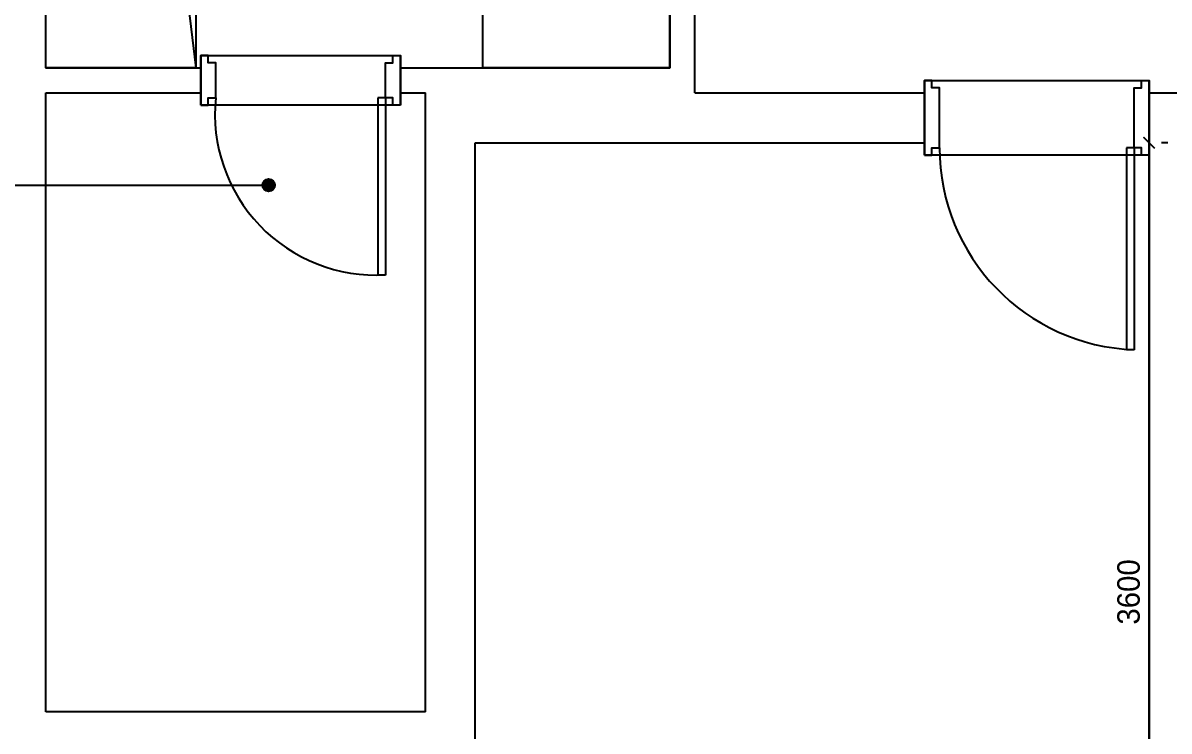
# Model space of a CAD drawing. Header units: millimetres. Extents: x -551172 to 232469, y -3435 to 261611.
# Drawn here: x 171739 to 176331, y 83498 to 86335 of the extents above; entities that cross this region are included whole.
import ezdxf

# ---------------------------------------------------------------- set-up
doc = ezdxf.new("R2010")
doc.units = ezdxf.units.MM
doc.header["$LTSCALE"] = 10
doc.header["$PDMODE"] = 3
doc.layers.get('DEFPOINTS').update_dxf_attribs({"color": 248})
for name, color, linetype in [('0-ELC TEXT', 7, 'Continuous'), ('06-FUR', 6, 'Continuous'), ('07-DIM WAL', 5, 'Continuous'), ('도면층2', 2, 'Continuous'), ('도면층4', 4, 'Continuous'), ('도면층5', 5, 'Continuous')]:
    doc.layers.add(name, color=color, linetype=linetype)
doc.styles.add('YOURNAME', font='HY울릉도M.TTF')
doc.dimstyles.new('YOURNAME-50', dxfattribs={"dimscale": 50, "dimtxt": 1.8, "dimasz": 0.9, "dimexe": 1, "dimexo": 3, "dimgap": 0.7, "dimtad": 1, "dimdec": 0, "dimzin": 0, "dimdsep": 46, "dimtxsty": 'YOURNAME', "dimblk": 'ARCHTICK', "dimcen": 0, "dimclrd": 1, "dimclre": 1, "dimclrt": 7, "dimadec": 0, "dimazin": 0, "dimtfac": 1, "dimtdec": 0, "dimtix": 1, "dimtmove": 2, "dimatfit": 3, "dimldrblk": 'ARCHTICK', "dimfxl": 1, "dimtolj": 1, "dimtzin": 0, "dimarcsym": 0})

# ---------------------------------------------------------------- blocks, each defined once
blk = doc.blocks.new('_ArchTick')
at = {"color": 0, "linetype": 'ByBlock', "const_width": 0.15}
blk.add_lwpolyline([(-0.5, -0.5), (0.5, 0.5)], dxfattribs=at)
blk = doc.blocks.new('*D322')
at = {"layer": '07-DIM WAL', "color": 1, "lineweight": -2, "transparency": 16777216}
for p, q in [((171831.4, 83425.3), (171831.4, 80277.8)), ((173351.4, 83425.3), (173351.4, 80277.8)), ((171831.4, 80327.8), (173351.4, 80327.8))]:
    blk.add_line(p, q, dxfattribs=at)
at = {"layer": 'DEFPOINTS', "color": 0, "transparency": 16777216}
for p in [(171831.4, 83575.3), (173351.4, 83575.3), (173351.4, 80327.8)]:
    blk.add_point(p, dxfattribs=at)
at = {"layer": '07-DIM WAL', "color": 1, "lineweight": -2, "transparency": 16777216, "xscale": 45, "yscale": 45, "zscale": 45, "rotation": 180}
blk.add_blockref('_ArchTick', (171831.4, 80327.8), dxfattribs=at)
at = {"layer": '07-DIM WAL', "color": 1, "lineweight": -2, "transparency": 16777216, "xscale": 45, "yscale": 45, "zscale": 45}
blk.add_blockref('_ArchTick', (173351.4, 80327.8), dxfattribs=at)
at = {"layer": '07-DIM WAL', "color": 7, "transparency": 16777216, "insert": (172591.4, 80409.6), "char_height": 90, "attachment_point": 5, "style": 'YOURNAME'}
blk.add_mtext('\\A1;1520', dxfattribs=at)
blk = doc.blocks.new('*D325')
at = {"layer": '07-DIM WAL', "color": 1, "lineweight": -2, "transparency": 16777216}
for p, q in [((176251.4, 82255.3), (176251.4, 85855.3)), ((176326.4, 85855.3), (176301.4, 85855.3)), ((176326.4, 82255.3), (176301.4, 82255.3))]:
    blk.add_line(p, q, dxfattribs=at)
at = {"layer": 'DEFPOINTS', "color": 0, "transparency": 16777216}
for p in [(176176.4, 85855.3), (176251.4, 85855.3), (176176.4, 82255.3)]:
    blk.add_point(p, dxfattribs=at)
at = {"layer": '07-DIM WAL', "color": 1, "lineweight": -2, "transparency": 16777216, "xscale": 45, "yscale": 45, "zscale": 45}
for p, rotation in [((176251.4, 85855.3), 90), ((176251.4, 82255.3), 270)]:
    blk.add_blockref('_ArchTick', p, dxfattribs=dict(at, rotation=rotation))
at = {"layer": '07-DIM WAL', "color": 7, "transparency": 16777216, "insert": (176169.5, 84055.3), "char_height": 90, "attachment_point": 5, "rotation": 90, "style": 'YOURNAME'}
blk.add_mtext('\\A1;3600', dxfattribs=at)

msp = doc.modelspace()

# ---------------------------------------------------------------- hatches: boundary and pattern name
at = {"layer": '0-ELC TEXT'}
h = msp.add_hatch(color=256, dxfattribs=at)
h.dxf.hatch_style = 1
edge = h.paths.add_edge_path()
edge.add_arc((172723.4, 85685.2), 25, 180, 540, ccw=False)

# ---------------------------------------------------------------- linework, layer by layer
msp.add_line((171465.7, 85685.2), (172723.4, 85685.2), dxfattribs=at)
msp.add_circle((172723.4, 85685.2), 25, dxfattribs=at)
at = {"layer": '06-FUR'}
msp.add_line((171831.4, 91205.3), (172431.4, 86155.3), dxfattribs=at)
for points in [[(172431.4, 86155.3), (171831.4, 86155.3), (171831.4, 91205.3), (172431.4, 91205.3)], [(173581.4, 87455.3), (174331.4, 87455.3), (174331.4, 86155.3), (173581.4, 86155.3)]]:
    msp.add_lwpolyline(points, close=True, dxfattribs=at)
at = {"layer": '도면층2'}
for p, q in [((171831.4, 86155.3), (171831.4, 91205.3)), ((174331.4, 86155.3), (174331.4, 87455.3)), ((174431.4, 86055.3), (174431.4, 87455.3)), ((171831.4, 86155.3), (172451.4, 86155.3)), ((172451.4, 86055.3), (172451.4, 86155.3)), ((173251.4, 86155.3), (174331.4, 86155.3)), ((173251.4, 86055.3), (173251.4, 86155.3)), ((171831.4, 86055.3), (172451.4, 86055.3)), ((171831.4, 83575.3), (171831.4, 86055.3)), ((173251.4, 86055.3), (173351.4, 86055.3)), ((174431.4, 86055.3), (175351.4, 86055.3)), ((175351.4, 85855.3), (175351.4, 86055.3)), ((176251.4, 86055.3), (176451.4, 86055.3)), ((176251.4, 85855.3), (176251.4, 86055.3)), ((173551.4, 83225.3), (173551.4, 85855.3)), ((173551.4, 85855.3), (175351.4, 85855.3)), ((176251.4, 85855.3), (176251.4, 83445.3)), ((173351.4, 83575.3), (171831.4, 83575.3))]:
    msp.add_line(p, q, dxfattribs=at)
msp.add_lwpolyline([(173351.4, 83575.3), (173351.4, 86055.3)], dxfattribs=at)
at = {"layer": '도면층4'}
for p, q in [((172451.4, 86205.3), (173251.4, 86205.3)), ((172451.4, 86005.3), (172451.4, 86205.3)), ((173251.4, 86205.3), (173251.4, 86005.3)), ((173251.4, 86005.3), (173251.4, 86205.3)), ((175351.4, 86105.3), (176251.4, 86105.3)), ((175351.4, 85805.3), (175351.4, 86105.3)), ((176251.4, 86105.3), (176251.4, 85805.3)), ((176251.4, 85805.3), (176251.4, 86105.3)), ((173161.4, 86035.3), (173161.4, 85325.9)), ((173191.4, 86035.3), (173161.4, 86035.3)), ((173191.4, 86035.3), (173191.4, 85325.3)), ((173251.4, 86005.3), (172451.4, 86005.3)), ((176161.4, 85835.3), (176161.4, 85025.9)), ((176191.4, 85835.3), (176161.4, 85835.3)), ((176191.4, 85835.3), (176191.4, 85025.3)), ((176251.4, 85805.3), (175351.4, 85805.3)), ((173191.4, 85325.3), (173161.4, 85325.3)), ((176191.4, 85025.3), (176161.4, 85025.3))]:
    msp.add_line(p, q, dxfattribs=at)
for points in [[(172451.4, 86005.3), (172481.4, 86005.3), (172481.4, 86035.3), (172511.4, 86035.3), (172511.4, 86175.3), (172481.4, 86175.3), (172481.4, 86205.3), (172451.4, 86205.3), (172451.4, 86005.3)], [(173251.4, 86005.3), (173221.4, 86005.3), (173221.4, 86035.3), (173191.4, 86035.3), (173191.4, 86175.3), (173221.4, 86175.3), (173221.4, 86205.3), (173251.4, 86205.3), (173251.4, 86005.3)], [(175351.4, 85805.3), (175381.4, 85805.3), (175381.4, 85835.3), (175411.4, 85835.3), (175411.4, 86075.3), (175381.4, 86075.3), (175381.4, 86105.3), (175351.4, 86105.3), (175351.4, 85805.3)], [(176251.4, 85805.3), (176221.4, 85805.3), (176221.4, 85835.3), (176191.4, 85835.3), (176191.4, 86075.3), (176221.4, 86075.3), (176221.4, 86105.3), (176251.4, 86105.3), (176251.4, 85805.3)]]:
    msp.add_lwpolyline(points, dxfattribs=at)
at = {"layer": '도면층5'}
for centre, radius, start, end in [((173153.9, 85970.5), 645.8, 174.2444, 273.3276), ((176221.4, 85835.3), 810, 180, 267.8774)]:
    msp.add_arc(centre, radius, start, end, dxfattribs=at)

# ---------------------------------------------------------------- dimensions: what is measured, and where the dimension line sits
at = {"layer": '07-DIM WAL'}
for base, p1, p2, angle, picture, middle in [((176251.4, 85855.3), (176176.4, 82255.3), (176176.4, 85855.3), 90, '*D325', (176169.5, 84055.3)), ((173351.4, 80327.8), (171831.4, 83575.3), (173351.4, 83575.3), 180, '*D322', (172591.4, 80409.6))]:
    dim = msp.add_linear_dim(base=base, p1=p1, p2=p2, angle=angle, dimstyle='YOURNAME-50', dxfattribs=at)
    dim.commit()
    dim.dimension.update_dxf_attribs({"geometry": picture, "text_midpoint": middle})

doc.saveas('drawing.dxf')
